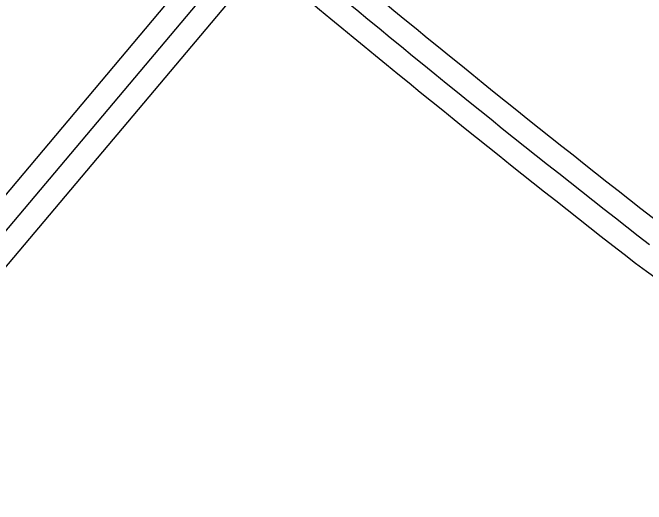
# Model space of a CAD drawing. Header units: millimetres. Extents: x 832728086 to 834530684, y 817551485 to 818349469.
# Drawn here: x 832728258.204 to 832728262.971, y 817960478.705 to 817960482.403 of the extents above; entities that cross this region are included whole.
import ezdxf

# ---------------------------------------------------------------- set-up
doc = ezdxf.new("R2010")
doc.units = ezdxf.units.MM
doc.header["$LTSCALE"] = 100
doc.layers.add('000-Tactile-l', color=8, linetype='Continuous')

# ---------------------------------------------------------------- blocks, each defined once
blk = doc.blocks.new('tactile')
at = {"layer": '000-Tactile-l', "ltscale": 5e-05}
for p, q in [((834131.4332, 817963.1501), (834128.0774, 817959.1645)), ((834131.5671, 817963.0373), (834128.2112, 817959.0518)), ((834131.701, 817962.9246), (834128.3451, 817958.9391))]:
    blk.add_line(p, q, dxfattribs=at)
for centre, radius, start, end in [((834194.3077, 818037.55), 96.934, 230.079516, 232.127546), ((834194.3077, 818037.55), 97.109, 230.079196, 232.128875), ((834194.3077, 818037.55), 97.284, 230.078878, 232.130186), ((834139.3993, 817967.2738), 8.1035, 233.57763, 278.61119)]:
    blk.add_arc(centre, radius, start, end, dxfattribs=at)

msp = doc.modelspace()

# ---------------------------------------------------------------- block references
at = {"layer": '000-Tactile-l'}
msp.add_blockref('tactile', (831894128.3015, 817142519.7659), dxfattribs=at)

doc.saveas('drawing.dxf')
